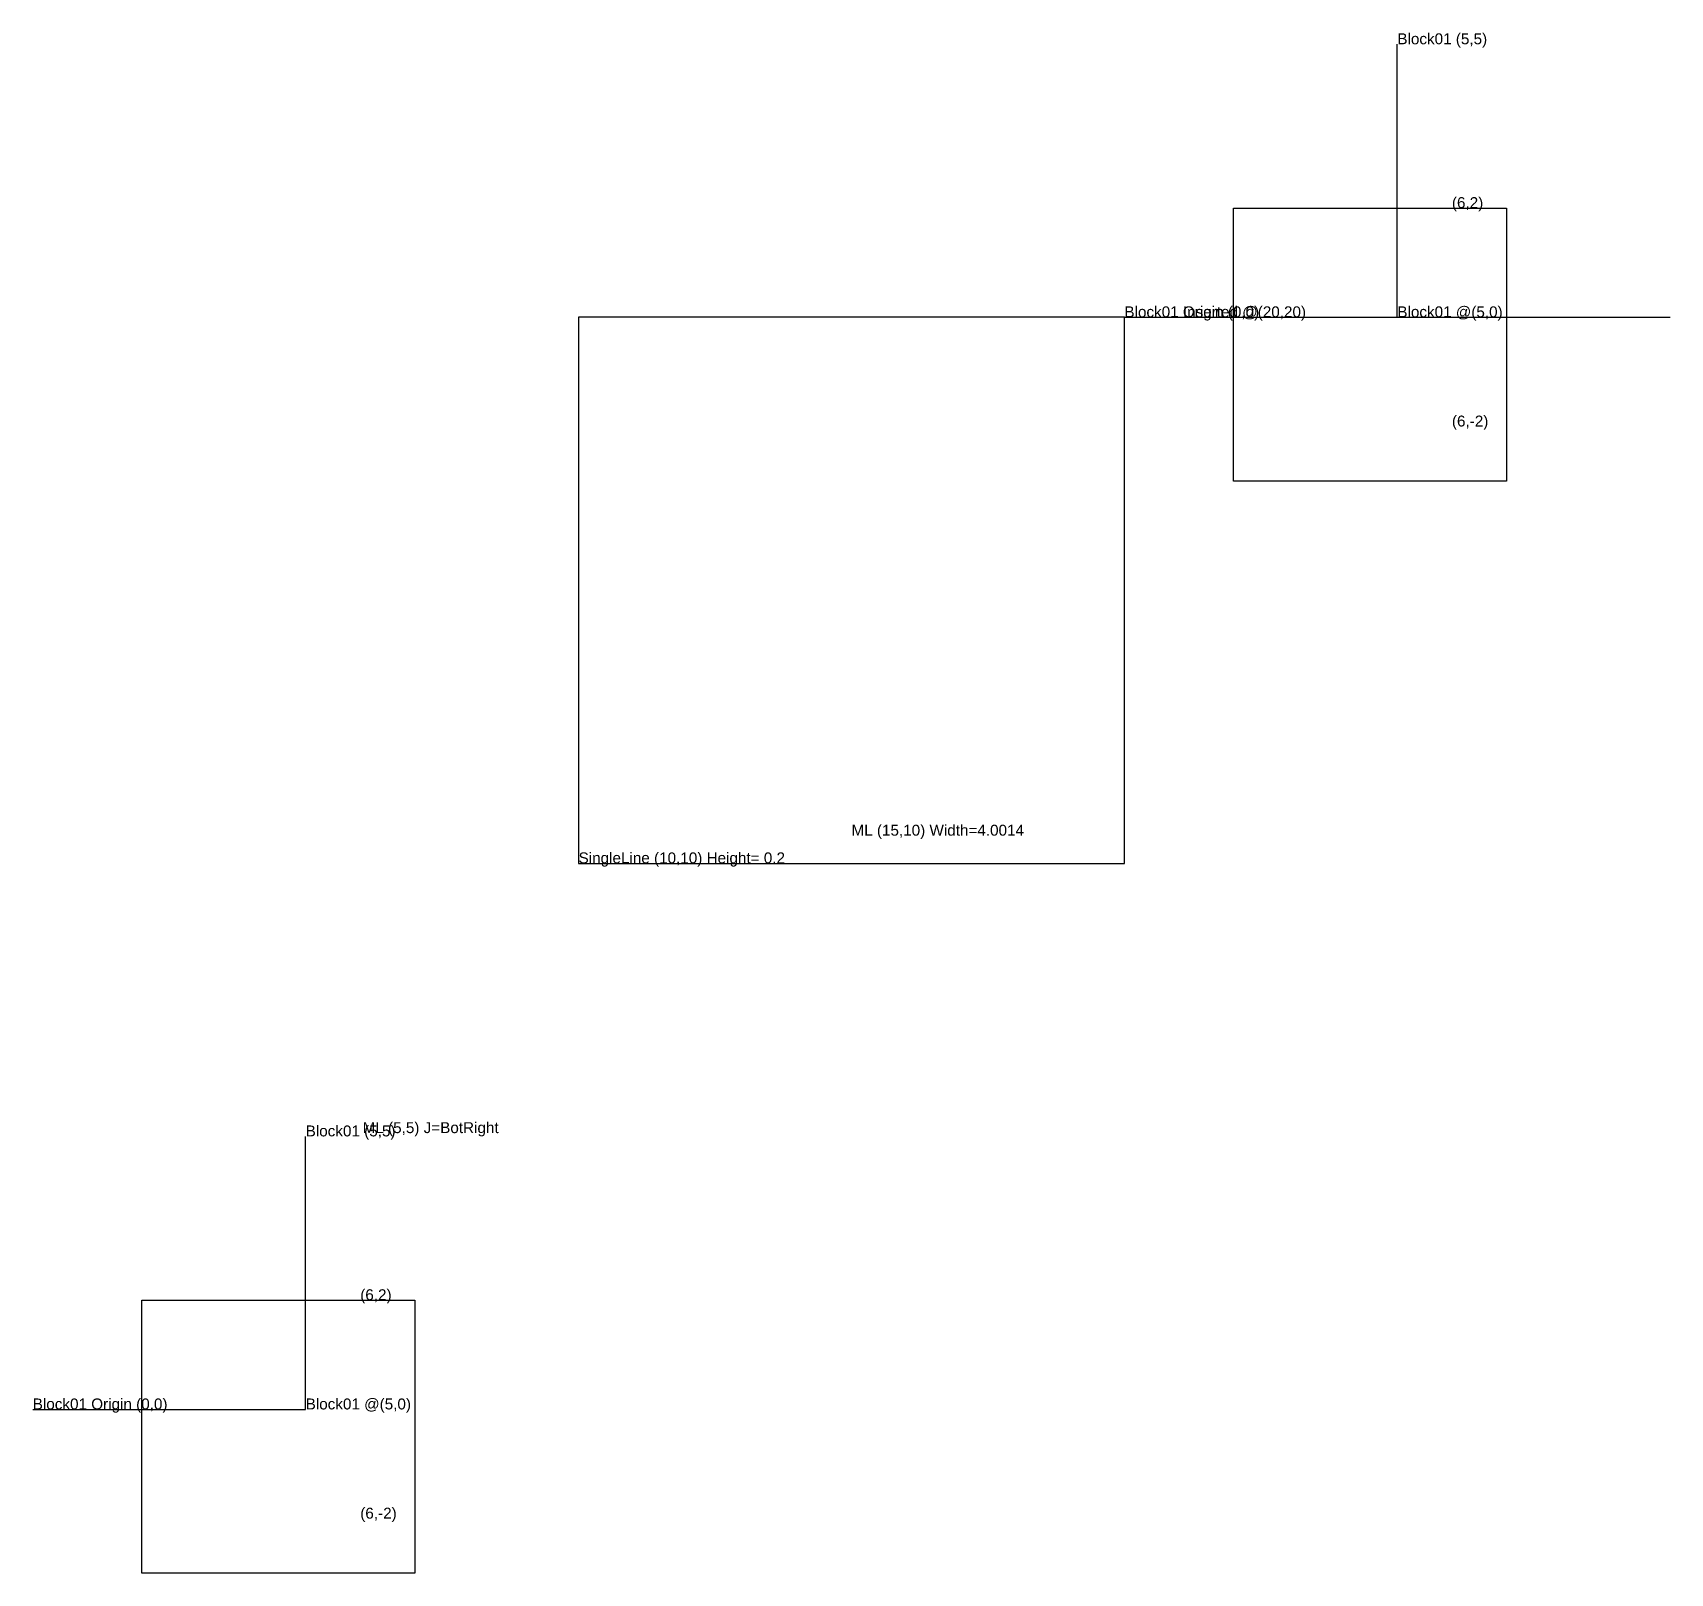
# Model space of a CAD drawing. Header units: inches. Extents: x 0 to 30, y -3 to 25.2.
import ezdxf

# ---------------------------------------------------------------- set-up
doc = ezdxf.new("R2010")
doc.units = ezdxf.units.IN
doc.header["$MEASUREMENT"] = 0
doc.styles.get("Standard").update_dxf_attribs({"font": 'arial.ttf'})

# ---------------------------------------------------------------- blocks, each defined once
blk = doc.blocks.new('Block01')
for p, q in [((5, 0), (5, 5)), ((2, 2), (7, 2)), ((2, -3), (2, 2)), ((7, 2), (7, -3)), ((0, 0), (5, 0)), ((7, -3), (2, -3))]:
    blk.add_line(p, q)
for s, p in [('Block01 (5,5)', (5, 5)), ('(6,2)', (6, 2)), ('Block01 Origin (0,0)', (0, 0)), ('Block01 @(5,0)', (5, 0)), ('(6,-2)', (6, -2))]:
    blk.add_text(s, height=0.2).set_placement(p)

msp = doc.modelspace()

# ---------------------------------------------------------------- linework, layer by layer
for p, q in [((20, 20), (10, 20)), ((10, 20), (10, 10)), ((20, 10), (20, 20)), ((20, 20), (30, 20)), ((10, 10), (20, 10))]:
    msp.add_line(p, q)

# ---------------------------------------------------------------- block references
for p in [(20, 20), (0, 0)]:
    msp.add_blockref('Block01', p)

# ---------------------------------------------------------------- texts
for s, p in [('Block01 Inserted @(20,20)', (20, 20)), ('SingleLine (10,10) Height= 0.2', (10, 10))]:
    msp.add_text(s, height=0.2).set_placement(p)
at = {"char_height": 0.2}
for s, width, heights, insert, attachment_point in [('ML (15,10) Width=4.0014', 4.00139, [0.204], (15, 10.707), 1), ('ML (5,5) J=BotRight', 3.53553, [0], (8.536, 5), 9)]:
    msp.add_mtext_dynamic_manual_height_columns(s, width=width, gutter_width=1, heights=heights, dxfattribs=dict(at, insert=insert, attachment_point=attachment_point))

doc.saveas('drawing.dxf')
